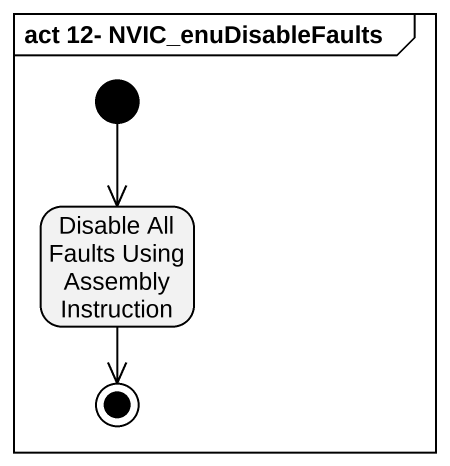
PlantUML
@startuml
mainframe act 12- NVIC_enuDisableFaults
hide empty description
state "Disable All Faults Using Assembly Instruction" as Disable_All_Faults_Using
[*] --> Disable_All_Faults_Using
Disable_All_Faults_Using --> [*]
@enduml
